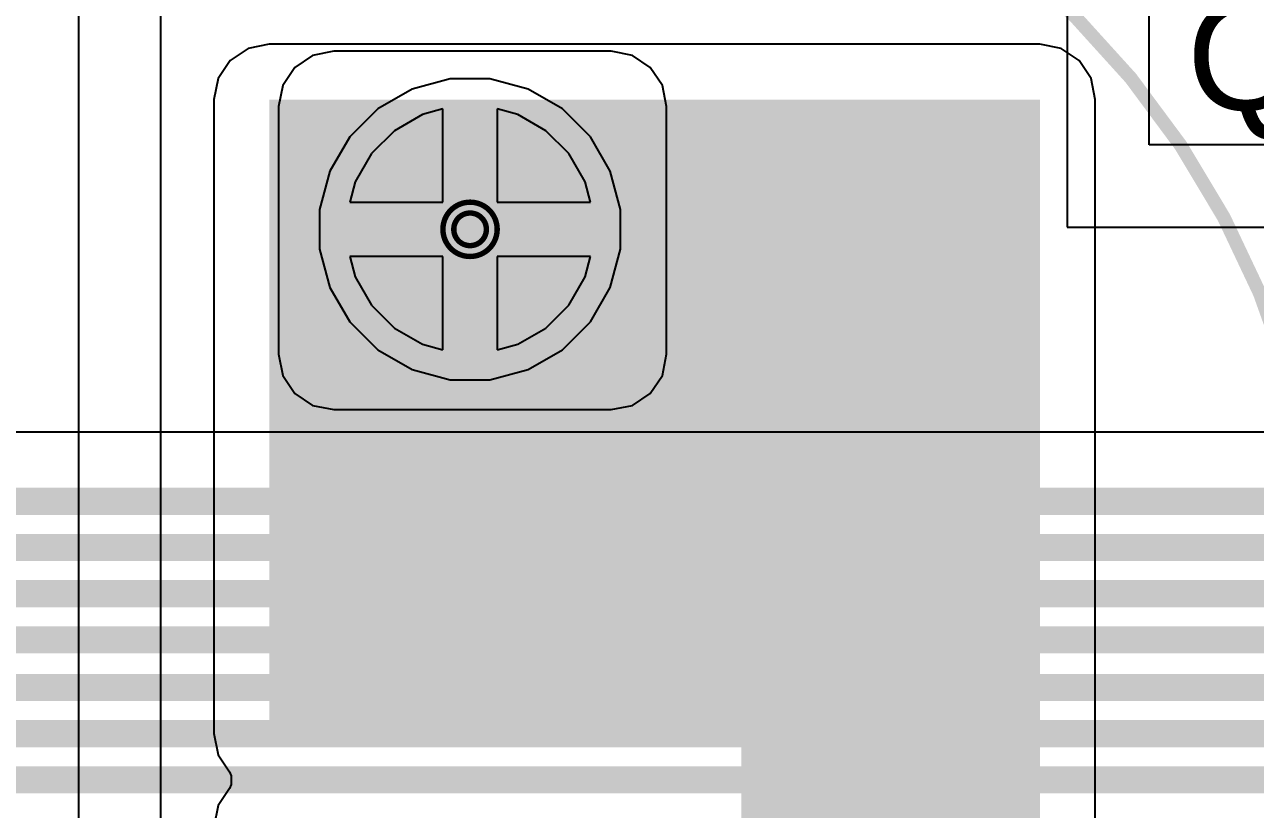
# Model space of a CAD drawing. Header units: inches. Extents: x -3 to 5437, y -3 to 5435.
# Drawn here: x 47.67 to 59.19, y 71.59 to 78.93 of the extents above; entities that cross this region are included whole.
import ezdxf

# ---------------------------------------------------------------- set-up
doc = ezdxf.new("R2010")
doc.units = ezdxf.units.IN
for name, color, linetype in [('Bottom Layer', 5, 'Continuous'), ('Bottom Solder', 6, 'Continuous'), ('Drill Drawing', 1, 'Continuous'), ('GND', 16, 'Continuous'), ('Multi-Layer', 9, 'Continuous'), ('Pad Holes', 156, 'Continuous'), ('PWR', 76, 'Continuous'), ('Top Layer', 1, 'Continuous'), ('Top Overlay', 2, 'Continuous'), ('Top Solder', 216, 'Continuous')]:
    doc.layers.add(name, color=color, linetype=linetype)
doc.styles.add('Arial', font='', dxfattribs={"height": 0.2})
doc.styles.get('Arial').set_extended_font_data('Arial')

# ---------------------------------------------------------------- blocks, each defined once
blk = doc.blocks.new('SCCU25B256SRB_36')
at = {"layer": 'Bottom Layer'}
h = blk.add_hatch(color=5, dxfattribs=at)
edge = h.paths.add_edge_path()
edge.add_arc((3.66, 0), 0.9, 0, 360)
at = {"layer": 'Bottom Solder'}
h = blk.add_hatch(color=6, dxfattribs=at)
edge = h.paths.add_edge_path()
edge.add_arc((3.66, 0), 1.002, 0, 360)
at = {"layer": 'GND'}
h = blk.add_hatch(color=16, dxfattribs=at)
edge = h.paths.add_edge_path()
edge.add_arc((3.66, 0), 0.9, 0, 360)
at = {"layer": 'Multi-Layer'}
h = blk.add_hatch(color=9, dxfattribs=at)
edge = h.paths.add_edge_path()
edge.add_arc((3.66, 0), 0.9, 0, 360)
at = {"layer": 'Pad Holes'}
h = blk.add_hatch(color=7, dxfattribs=at)
edge = h.paths.add_edge_path()
edge.add_arc((3.66, 0), 0.46, 0, 360)
at = {"layer": 'PWR'}
h = blk.add_hatch(color=76, dxfattribs=at)
edge = h.paths.add_edge_path()
edge.add_arc((3.66, 0), 0.9, 0, 360)
at = {"layer": 'Top Layer'}
h = blk.add_hatch(color=1, dxfattribs=at)
edge = h.paths.add_edge_path()
edge.add_arc((3.66, 0), 0.9, 0, 360)
at = {"layer": 'Top Solder'}
h = blk.add_hatch(color=216, dxfattribs=at)
edge = h.paths.add_edge_path()
edge.add_arc((3.66, 0), 1.002, 0, 360)
at = {"layer": 'Top Overlay'}
blk.add_lwpolyline([(8, 0, 0.127, 0.127, 1), (-8, 0, 0.127, 0.127, 1)], format="xyseb", close=True, dxfattribs=at)

msp = doc.modelspace()

# ---------------------------------------------------------------- hatches: boundary and pattern name
at = {"layer": 'Bottom Layer'}
msp.add_hatch(color=5, dxfattribs=at).paths.add_polyline_path([(50.566, 75.849), (53.162, 75.849), (53.162, 78.166), (50.566, 78.166)])
at = {"layer": 'Top Layer'}
for points in [[(49.962, 72.3), (57.175, 72.3), (57.175, 78.232), (49.962, 78.232)], [(54.381, 62.814), (57.175, 62.814), (57.175, 78.232), (54.381, 78.232)]]:
    msp.add_hatch(color=1, dxfattribs=at).paths.add_polyline_path(points)

# ---------------------------------------------------------------- linework, layer by layer
at = {"layer": 'Bottom Layer'}
for p, q in [((50.566, 78.684), (50.368, 78.645)), ((53.162, 78.684), (50.566, 78.684)), ((53.36, 78.645), (53.162, 78.684)), ((50.368, 78.645), (50.2, 78.532)), ((53.528, 78.532), (53.36, 78.645)), ((50.2, 78.532), (50.088, 78.364)), ((53.641, 78.364), (53.528, 78.532)), ((50.088, 78.364), (50.048, 78.166)), ((53.68, 78.166), (53.641, 78.364)), ((50.048, 78.166), (50.048, 75.849)), ((53.68, 75.849), (53.68, 78.166)), ((50.048, 75.849), (50.088, 75.651)), ((53.641, 75.651), (53.68, 75.849)), ((50.088, 75.651), (50.2, 75.483)), ((53.528, 75.483), (53.641, 75.651)), ((50.2, 75.483), (50.368, 75.371)), ((53.36, 75.371), (53.528, 75.483)), ((50.368, 75.371), (50.566, 75.331)), ((53.162, 75.331), (53.36, 75.371)), ((50.566, 75.331), (53.162, 75.331)), ((64.107, 75.12), (17.825, 75.12))]:
    msp.add_line(p, q, dxfattribs=at)
for points in [[(17.557, 74.473, 0.254, 0.254, 0), (81.635, 74.473, 0.254, 0.254, 0)], [(17.342, 74.041, 0.254, 0.254, 0), (81.814, 74.041, 0.254, 0.254, 0)], [(17.091, 73.609, 0.254, 0.254, 0), (81.992, 73.609, 0.254, 0.254, 0)], [(14.731, 73.177, 0.254, 0.254, 0), (82.208, 73.177, 0.254, 0.254, 0)], [(15.456, 72.731, 0.254, 0.254, 0), (93.343, 72.731, 0.254, 0.254, 0)], [(40.09, 72.3, 0.254, 0.254, 0), (93.547, 72.3, 0.254, 0.254, 0)], [(40.341, 71.868, 0.254, 0.254, 0), (95.144, 71.868, 0.254, 0.254, 0)]]:
    msp.add_lwpolyline(points, format="xyseb", dxfattribs=at)
at = {"layer": 'Drill Drawing'}
for points in [[(52.095, 77.018, 0.0508, 0.0508, 1), (51.587, 77.018, 0.0508, 0.0508, 1)], [(51.994, 77.018, 0.0508, 0.0508, 1), (51.689, 77.018, 0.0508, 0.0508, 1)], [(51.575, 77.018, 0.0254, 0.0254, 1), (51.6, 77.018, 0.0254, 0.0254, 1)], [(51.676, 77.018, 0.0254, 0.0254, 1), (51.702, 77.018, 0.0254, 0.0254, 1)], [(51.981, 77.018, 0.0254, 0.0254, 1), (52.007, 77.018, 0.0254, 0.0254, 1)], [(52.083, 77.018, 0.0254, 0.0254, 1), (52.108, 77.018, 0.0254, 0.0254, 1)]]:
    msp.add_lwpolyline(points, format="xyseb", close=True, dxfattribs=at)
at = {"layer": 'GND'}
for p, q in [((48.177, 79.68), (48.177, 71.487)), ((48.946, 71.487), (48.946, 79.68)), ((57.429, 79.68), (57.429, 77.807)), ((58.198, 77.807), (58.198, 79.68)), ((51.587, 78.144), (51.396, 78.093)), ((51.587, 77.272), (51.587, 78.144)), ((52.287, 78.093), (52.095, 78.144)), ((52.095, 78.144), (52.095, 77.272)), ((51.396, 78.093), (51.133, 77.941)), ((52.55, 77.941), (52.287, 78.093)), ((51.133, 77.941), (50.918, 77.726)), ((52.765, 77.726), (52.55, 77.941)), ((57.429, 77.807), (57.429, 77.038)), ((74.995, 77.807), (58.198, 77.807)), ((50.918, 77.726), (50.766, 77.463)), ((52.917, 77.463), (52.765, 77.726)), ((50.766, 77.463), (50.715, 77.272)), ((52.968, 77.272), (52.917, 77.463)), ((50.715, 77.272), (51.587, 77.272)), ((52.095, 77.272), (52.968, 77.272)), ((57.429, 77.038), (74.995, 77.038)), ((51.587, 76.764), (50.715, 76.764)), ((50.715, 76.764), (50.766, 76.572)), ((51.587, 75.891), (51.587, 76.764)), ((52.968, 76.764), (52.095, 76.764)), ((52.095, 76.764), (52.095, 75.891)), ((52.917, 76.572), (52.968, 76.764)), ((50.766, 76.572), (50.918, 76.309)), ((52.765, 76.309), (52.917, 76.572)), ((50.918, 76.309), (51.133, 76.094)), ((52.55, 76.094), (52.765, 76.309)), ((51.133, 76.094), (51.396, 75.942)), ((52.287, 75.942), (52.55, 76.094)), ((51.396, 75.942), (51.587, 75.891)), ((52.095, 75.891), (52.287, 75.942))]:
    msp.add_line(p, q, dxfattribs=at)
at = {"layer": 'PWR'}
for p, q in [((51.298, 78.33), (50.977, 78.144)), ((51.656, 78.426), (51.298, 78.33)), ((52.027, 78.426), (51.656, 78.426)), ((52.385, 78.33), (52.027, 78.426)), ((52.706, 78.144), (52.385, 78.33)), ((50.977, 78.144), (50.715, 77.882)), ((52.968, 77.882), (52.706, 78.144)), ((50.715, 77.882), (50.529, 77.561)), ((53.153, 77.561), (52.968, 77.882)), ((50.529, 77.561), (50.433, 77.203)), ((53.249, 77.203), (53.153, 77.561)), ((50.433, 77.203), (50.433, 76.832)), ((53.249, 76.832), (53.249, 77.203)), ((50.433, 76.832), (50.529, 76.474)), ((53.153, 76.474), (53.249, 76.832)), ((50.529, 76.474), (50.715, 76.153)), ((52.968, 76.153), (53.153, 76.474)), ((50.715, 76.153), (50.977, 75.891)), ((52.706, 75.891), (52.968, 76.153)), ((50.977, 75.891), (51.298, 75.706)), ((52.385, 75.706), (52.706, 75.891)), ((51.298, 75.706), (51.656, 75.61)), ((52.027, 75.61), (52.385, 75.706)), ((51.656, 75.61), (52.027, 75.61))]:
    msp.add_line(p, q, dxfattribs=at)
at = {"layer": 'Top Layer'}
for p, q in [((49.764, 78.711), (49.596, 78.598)), ((49.962, 78.75), (49.764, 78.711)), ((57.175, 78.75), (49.962, 78.75)), ((57.374, 78.711), (57.175, 78.75)), ((57.542, 78.598), (57.374, 78.711)), ((49.596, 78.598), (49.483, 78.43)), ((57.654, 78.43), (57.542, 78.598)), ((49.483, 78.43), (49.444, 78.232)), ((57.693, 78.232), (57.654, 78.43)), ((49.444, 78.232), (49.444, 72.3)), ((57.693, 66.523), (57.693, 78.232)), ((49.444, 72.3), (49.483, 72.101)), ((49.483, 72.101), (49.589, 71.943)), ((49.589, 71.943), (49.604, 71.904)), ((49.604, 71.904), (49.604, 71.824)), ((49.589, 71.785), (49.483, 71.627)), ((49.604, 71.824), (49.589, 71.785)), ((49.483, 71.627), (49.444, 71.429))]:
    msp.add_line(p, q, dxfattribs=at)

# ---------------------------------------------------------------- block references
at = {"rotation": 90}
msp.add_blockref('SCCU25B256SRB_36', (51.841, 73.358), dxfattribs=at)

# ---------------------------------------------------------------- texts
at = {"layer": 'Top Overlay', "style": 'Arial'}
msp.add_text('Q22', height=1.016, dxfattribs=at).set_placement((58.551, 78.134))

doc.saveas('drawing.dxf')
